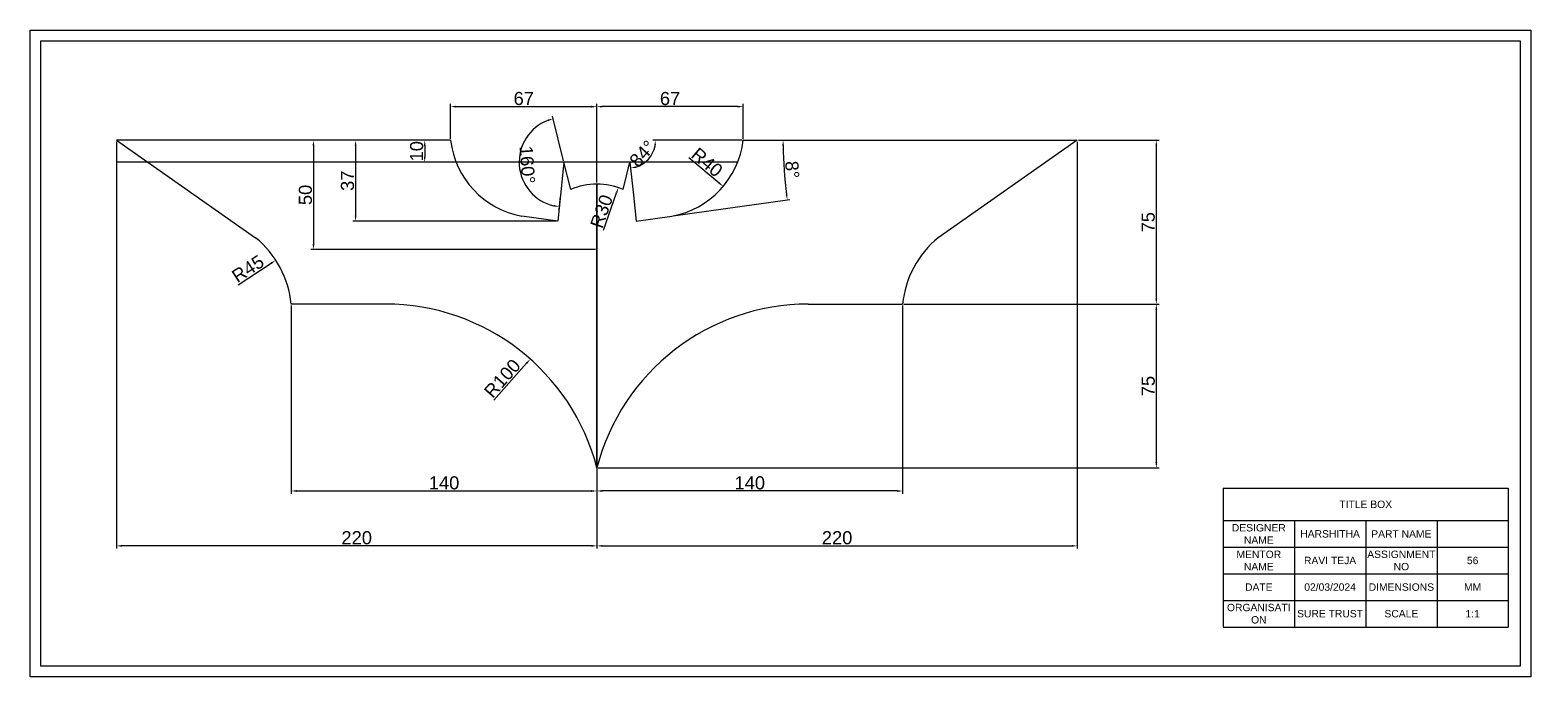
# Model space of a CAD drawing. Header units: millimetres. Extents: x 4290 to 7204, y 3759 to 4068.
# Drawn here: x 6516 to 7204, y 3772 to 4068 of the extents above; entities that cross this region are included whole.
import ezdxf

# ---------------------------------------------------------------- set-up
doc = ezdxf.new("R2010")
doc.units = ezdxf.units.MM
doc.styles.get("Standard").update_dxf_attribs({"font": 'arial.ttf'})
doc.dimstyles.new('ISO-25', dxfattribs={"dimtxt": 6, "dimasz": 2.5, "dimexe": 1.25, "dimexo": 0.625, "dimtad": 1, "dimtxsty": 'Standard', "dimcen": 2.5, "dimadec": 0, "dimazin": 0, "dimtfac": 1, "dimtmove": 0, "dimatfit": 3, "dimfxl": 1, "dimarcsym": 0})

# ---------------------------------------------------------------- blocks, each defined once
blk = doc.blocks.new('*D76')
at = {"color": 0, "lineweight": -2, "transparency": 16777216}
for p, q in [((6775.92, 3941.91), (6775.92, 3855.73)), ((6915.92, 3941.91), (6915.92, 3855.73)), ((6913.42, 3856.98), (6778.42, 3856.98))]:
    blk.add_line(p, q, dxfattribs=at)
at = {"color": 0, "transparency": 16777216}
for points in [[(6778.42, 3857.4), (6778.42, 3856.56), (6775.92, 3856.98)], [(6913.42, 3857.4), (6913.42, 3856.56), (6915.92, 3856.98)]]:
    blk.add_solid(points, dxfattribs=at)
at = {"layer": 'Defpoints', "color": 0, "transparency": 16777216}
for p in [(6775.92, 3942.53), (6915.92, 3942.53), (6775.92, 3856.98)]:
    blk.add_point(p, dxfattribs=at)
at = {"color": 0, "transparency": 16777216, "insert": (6845.92, 3860.67), "char_height": 6, "attachment_point": 5}
blk.add_mtext('140', dxfattribs=at)
blk = doc.blocks.new('*D77')
at = {"color": 0, "lineweight": -2, "transparency": 16777216}
for p, q in [((6995.92, 4016.91), (6995.92, 3830.6)), ((6775.92, 3866.91), (6775.92, 3830.6)), ((6778.42, 3831.85), (6993.42, 3831.85))]:
    blk.add_line(p, q, dxfattribs=at)
at = {"color": 0, "transparency": 16777216}
for points in [[(6778.42, 3832.26), (6778.42, 3831.43), (6775.92, 3831.85)], [(6993.42, 3832.26), (6993.42, 3831.43), (6995.92, 3831.85)]]:
    blk.add_solid(points, dxfattribs=at)
at = {"layer": 'Defpoints', "color": 0, "transparency": 16777216}
for p in [(6995.92, 4017.53), (6775.92, 3867.53), (6995.92, 3831.85)]:
    blk.add_point(p, dxfattribs=at)
at = {"color": 0, "transparency": 16777216, "insert": (6885.92, 3835.54), "char_height": 6, "attachment_point": 5}
blk.add_mtext('220', dxfattribs=at)
blk = doc.blocks.new('*D78')
at = {"color": 0, "lineweight": -2, "transparency": 16777216}
for p, q in [((6775.92, 3998.16), (6775.92, 4034.2)), ((6840.42, 4032.95), (6778.42, 4032.95)), ((6842.92, 4018.16), (6842.92, 4034.2))]:
    blk.add_line(p, q, dxfattribs=at)
at = {"color": 0, "transparency": 16777216}
for points in [[(6778.42, 4033.37), (6778.42, 4032.53), (6775.92, 4032.95)], [(6840.42, 4033.37), (6840.42, 4032.53), (6842.92, 4032.95)]]:
    blk.add_solid(points, dxfattribs=at)
at = {"layer": 'Defpoints', "color": 0, "transparency": 16777216}
for p in [(6775.92, 4032.95), (6842.92, 4017.53), (6775.92, 3997.53)]:
    blk.add_point(p, dxfattribs=at)
at = {"color": 0, "transparency": 16777216, "insert": (6809.42, 4036.64), "char_height": 6, "attachment_point": 5}
blk.add_mtext('67', dxfattribs=at)
blk = doc.blocks.new('*D79')
at = {"color": 0, "lineweight": -2, "transparency": 16777216}
blk.add_line((6818.04, 4009.67), (6831.84, 3998.01), dxfattribs=at)
at = {"color": 0, "transparency": 16777216}
blk.add_solid([(6832.11, 3998.33), (6831.57, 3997.69), (6833.75, 3996.4)], dxfattribs=at)
at = {"layer": 'Defpoints', "color": 0, "transparency": 16777216}
for p in [(6803.19, 4022.21), (6833.75, 3996.4)]:
    blk.add_point(p, dxfattribs=at)
at = {"color": 0, "transparency": 16777216, "insert": (6826.36, 4007.46), "char_height": 6, "attachment_point": 5, "rotation": 319.81667}
blk.add_mtext('R40', dxfattribs=at)
blk = doc.blocks.new('*D80')
at = {"color": 0, "lineweight": -2, "transparency": 16777216}
blk.add_line((6842.4, 4017.53), (6801.54, 4017.53), dxfattribs=at)
blk.add_arc((6789.98, 4017.53), 12.81, 287.19686, 348.80314, dxfattribs=at)
at = {"color": 0, "transparency": 16777216}
for points in [[(6802.14, 4015.09), (6802.96, 4015.01), (6802.79, 4017.53)], [(6793.85, 4004.89), (6793.69, 4005.7), (6791.32, 4004.79)]]:
    blk.add_solid(points, dxfattribs=at)
at = {"layer": 'Defpoints', "color": 0, "transparency": 16777216}
for p in [(6843.03, 4017.53), (6995.92, 4017.53), (6791.03, 4007.51), (6797.15, 4006.91), (6792.62, 3992.46)]:
    blk.add_point(p, dxfattribs=at)
at = {"color": 0, "transparency": 16777216, "insert": (6796.76, 4011.43), "char_height": 6, "attachment_point": 5, "rotation": 48}
blk.add_mtext('84°', dxfattribs=at)
blk = doc.blocks.new('*D81')
at = {"color": 0, "lineweight": -2, "transparency": 16777216}
blk.add_line((6810.9, 3982.93), (6864.34, 3990.44), dxfattribs=at)
blk.add_arc((7057.14, 4017.53), 195.95, 180.73101, 187.26899, dxfattribs=at)
at = {"color": 0, "transparency": 16777216}
for points in [[(6860.79, 4015.03), (6861.62, 4015.04), (6861.19, 4017.53)], [(6863.18, 3992.8), (6862.35, 3992.69), (6863.1, 3990.26)]]:
    blk.add_solid(points, dxfattribs=at)
at = {"layer": 'Defpoints', "color": 0, "transparency": 16777216}
for p in [(6843.03, 4017.53), (6995.92, 4017.53), (6861.4, 4008.42), (6793.87, 3980.53), (6810.28, 3982.84)]:
    blk.add_point(p, dxfattribs=at)
at = {"color": 0, "transparency": 16777216, "insert": (6865.35, 4004.12), "char_height": 6, "attachment_point": 5, "rotation": 274}
blk.add_mtext('8°', dxfattribs=at)
blk = doc.blocks.new('*D82')
at = {"color": 0, "lineweight": -2, "transparency": 16777216}
for p, q in [((6635.92, 3941.91), (6635.92, 3855.73)), ((6775.92, 3941.91), (6775.92, 3855.73)), ((6638.42, 3856.98), (6773.42, 3856.98))]:
    blk.add_line(p, q, dxfattribs=at)
at = {"color": 0, "transparency": 16777216}
for points in [[(6638.42, 3857.4), (6638.42, 3856.56), (6635.92, 3856.98)], [(6773.42, 3857.4), (6773.42, 3856.56), (6775.92, 3856.98)]]:
    blk.add_solid(points, dxfattribs=at)
at = {"layer": 'Defpoints', "color": 0, "transparency": 16777216}
for p in [(6635.92, 3942.53), (6775.92, 3942.53), (6775.92, 3856.98)]:
    blk.add_point(p, dxfattribs=at)
at = {"color": 0, "transparency": 16777216, "insert": (6705.92, 3860.67), "char_height": 6, "attachment_point": 5}
blk.add_mtext('140', dxfattribs=at)
blk = doc.blocks.new('*D83')
at = {"color": 0, "lineweight": -2, "transparency": 16777216}
for p, q in [((6555.92, 4016.91), (6555.92, 3830.6)), ((6775.92, 3866.91), (6775.92, 3830.6)), ((6773.42, 3831.85), (6558.42, 3831.85))]:
    blk.add_line(p, q, dxfattribs=at)
at = {"color": 0, "transparency": 16777216}
for points in [[(6558.42, 3832.26), (6558.42, 3831.43), (6555.92, 3831.85)], [(6773.42, 3832.26), (6773.42, 3831.43), (6775.92, 3831.85)]]:
    blk.add_solid(points, dxfattribs=at)
at = {"layer": 'Defpoints', "color": 0, "transparency": 16777216}
for p in [(6555.92, 4017.53), (6775.92, 3867.53), (6555.92, 3831.85)]:
    blk.add_point(p, dxfattribs=at)
at = {"color": 0, "transparency": 16777216, "insert": (6665.92, 3835.54), "char_height": 6, "attachment_point": 5}
blk.add_mtext('220', dxfattribs=at)
blk = doc.blocks.new('*D84')
at = {"color": 0, "lineweight": -2, "transparency": 16777216}
blk.add_line((6728.68, 3898.5), (6743.75, 3915.51), dxfattribs=at)
at = {"color": 0, "transparency": 16777216}
blk.add_solid([(6743.44, 3915.79), (6744.06, 3915.23), (6745.41, 3917.38)], dxfattribs=at)
at = {"layer": 'Defpoints', "color": 0, "transparency": 16777216}
for p in [(6745.41, 3917.38), (6679.09, 3842.53)]:
    blk.add_point(p, dxfattribs=at)
at = {"color": 0, "transparency": 16777216, "insert": (6732.62, 3908.51), "char_height": 6, "attachment_point": 5, "rotation": 48.45805}
blk.add_mtext('R100', dxfattribs=at)
blk = doc.blocks.new('*D85')
at = {"color": 0, "lineweight": -2, "transparency": 16777216}
blk.add_line((6611.56, 3951.38), (6626.76, 3961.26), dxfattribs=at)
at = {"color": 0, "transparency": 16777216}
blk.add_solid([(6626.54, 3961.61), (6626.99, 3960.91), (6628.86, 3962.62)], dxfattribs=at)
at = {"layer": 'Defpoints', "color": 0, "transparency": 16777216}
for p in [(6628.86, 3962.62), (6591.14, 3938.09)]:
    blk.add_point(p, dxfattribs=at)
at = {"color": 0, "transparency": 16777216, "insert": (6616.11, 3958.72), "char_height": 6, "attachment_point": 5, "rotation": 33.03589}
blk.add_mtext('R45', dxfattribs=at)
blk = doc.blocks.new('*D86')
at = {"color": 0, "lineweight": -2, "transparency": 16777216}
for p, q in [((6708.92, 4018.16), (6708.92, 4034.2)), ((6711.42, 4032.95), (6773.42, 4032.95)), ((6775.92, 3998.16), (6775.92, 4034.2))]:
    blk.add_line(p, q, dxfattribs=at)
at = {"color": 0, "transparency": 16777216}
for points in [[(6711.42, 4033.37), (6711.42, 4032.53), (6708.92, 4032.95)], [(6773.42, 4033.37), (6773.42, 4032.53), (6775.92, 4032.95)]]:
    blk.add_solid(points, dxfattribs=at)
at = {"layer": 'Defpoints', "color": 0, "transparency": 16777216}
for p in [(6775.92, 4032.95), (6708.92, 4017.53), (6775.92, 3997.53)]:
    blk.add_point(p, dxfattribs=at)
at = {"color": 0, "transparency": 16777216, "insert": (6742.42, 4036.64), "char_height": 6, "attachment_point": 5}
blk.add_mtext('67', dxfattribs=at)
blk = doc.blocks.new('*D87')
at = {"color": 0, "lineweight": -2, "transparency": 16777216}
for p, q in [((6760.65, 4008.14), (6755.54, 4028.63)), ((6759.15, 3991.83), (6758.53, 3985.91))]:
    blk.add_line(p, q, dxfattribs=at)
blk.add_arc((6760.8, 4007.53), 20.49, 110.99557, 257.00443, dxfattribs=at)
at = {"color": 0, "transparency": 16777216}
for points in [[(6753.33, 4027.06), (6753.58, 4026.26), (6755.84, 4027.41)], [(6756.26, 3987.98), (6756.12, 3987.16), (6758.66, 3987.16)]]:
    blk.add_solid(points, dxfattribs=at)
at = {"layer": 'Defpoints', "color": 0, "transparency": 16777216}
for p in [(6741.89, 4015.43), (6760.8, 4007.53), (6760.8, 4007.53), (6763.92, 3995.03), (6759.22, 3992.46)]:
    blk.add_point(p, dxfattribs=at)
at = {"color": 0, "transparency": 16777216, "insert": (6744.04, 4006.36), "char_height": 6, "attachment_point": 5, "rotation": 274}
blk.add_mtext('160°', dxfattribs=at)
blk = doc.blocks.new('*D88')
at = {"color": 0, "lineweight": -2, "transparency": 16777216}
for p, q in [((6708.18, 4017.53), (6664.16, 4017.53)), ((6665.41, 4015.03), (6665.41, 3983.03)), ((6757.34, 3980.53), (6664.16, 3980.53))]:
    blk.add_line(p, q, dxfattribs=at)
at = {"color": 0, "transparency": 16777216}
for points in [[(6665, 4015.03), (6665.83, 4015.03), (6665.41, 4017.53)], [(6665, 3983.03), (6665.83, 3983.03), (6665.41, 3980.53)]]:
    blk.add_solid(points, dxfattribs=at)
at = {"layer": 'Defpoints', "color": 0, "transparency": 16777216}
for p in [(6708.8, 4017.53), (6665.41, 3980.53), (6757.96, 3980.53)]:
    blk.add_point(p, dxfattribs=at)
at = {"color": 0, "transparency": 16777216, "insert": (6661.72, 3999.03), "char_height": 6, "attachment_point": 5, "rotation": 90}
blk.add_mtext('37', dxfattribs=at)
blk = doc.blocks.new('*D89')
at = {"color": 0, "lineweight": -2, "transparency": 16777216}
for p, q in [((6708.18, 4017.53), (6644.86, 4017.53)), ((6646.11, 4015.03), (6646.11, 3970.03)), ((6775.29, 3967.53), (6644.86, 3967.53))]:
    blk.add_line(p, q, dxfattribs=at)
at = {"color": 0, "transparency": 16777216}
for points in [[(6645.7, 4015.03), (6646.53, 4015.03), (6646.11, 4017.53)], [(6645.7, 3970.03), (6646.53, 3970.03), (6646.11, 3967.53)]]:
    blk.add_solid(points, dxfattribs=at)
at = {"layer": 'Defpoints', "color": 0, "transparency": 16777216}
for p in [(6708.8, 4017.53), (6646.11, 3967.53), (6775.92, 3967.53)]:
    blk.add_point(p, dxfattribs=at)
at = {"color": 0, "transparency": 16777216, "insert": (6642.43, 3992.53), "char_height": 6, "attachment_point": 5, "rotation": 90}
blk.add_mtext('50', dxfattribs=at)
blk = doc.blocks.new('*D90')
at = {"color": 0, "lineweight": -2, "transparency": 16777216}
for p, q in [((6996.54, 4017.53), (7033.36, 4017.53)), ((7032.11, 4015.03), (7032.11, 3945.03)), ((6916.54, 3942.53), (7033.36, 3942.53))]:
    blk.add_line(p, q, dxfattribs=at)
at = {"color": 0, "transparency": 16777216}
for points in [[(7031.69, 4015.03), (7032.52, 4015.03), (7032.11, 4017.53)], [(7031.69, 3945.03), (7032.52, 3945.03), (7032.11, 3942.53)]]:
    blk.add_solid(points, dxfattribs=at)
at = {"layer": 'Defpoints', "color": 0, "transparency": 16777216}
for p in [(6995.92, 4017.53), (6915.92, 3942.53), (7032.11, 3942.53)]:
    blk.add_point(p, dxfattribs=at)
at = {"color": 0, "transparency": 16777216, "insert": (7028.43, 3980.03), "char_height": 6, "attachment_point": 5, "rotation": 90}
blk.add_mtext('75', dxfattribs=at)
blk = doc.blocks.new('*D91')
at = {"color": 0, "lineweight": -2, "transparency": 16777216}
for p, q in [((6916.54, 3942.53), (7033.36, 3942.53)), ((7032.11, 3940.03), (7032.11, 3870.03)), ((6776.54, 3867.53), (7033.36, 3867.53))]:
    blk.add_line(p, q, dxfattribs=at)
at = {"color": 0, "transparency": 16777216}
for points in [[(7031.69, 3940.03), (7032.52, 3940.03), (7032.11, 3942.53)], [(7031.69, 3870.03), (7032.52, 3870.03), (7032.11, 3867.53)]]:
    blk.add_solid(points, dxfattribs=at)
at = {"layer": 'Defpoints', "color": 0, "transparency": 16777216}
for p in [(6915.92, 3942.53), (6775.92, 3867.53), (7032.11, 3867.53)]:
    blk.add_point(p, dxfattribs=at)
at = {"color": 0, "transparency": 16777216, "insert": (7028.43, 3905.03), "char_height": 6, "attachment_point": 5, "rotation": 90}
blk.add_mtext('75', dxfattribs=at)
blk = doc.blocks.new('*D92')
at = {"color": 0, "lineweight": -2, "transparency": 16777216}
for p, q in [((6708.18, 4017.53), (6695.81, 4017.53)), ((6697.06, 4015.03), (6697.06, 4010.03)), ((6760.18, 4007.53), (6695.81, 4007.53))]:
    blk.add_line(p, q, dxfattribs=at)
at = {"color": 0, "transparency": 16777216}
for points in [[(6696.64, 4015.03), (6697.48, 4015.03), (6697.06, 4017.53)], [(6696.64, 4010.03), (6697.48, 4010.03), (6697.06, 4007.53)]]:
    blk.add_solid(points, dxfattribs=at)
at = {"layer": 'Defpoints', "color": 0, "transparency": 16777216}
for p in [(6708.8, 4017.53), (6697.06, 4007.53), (6760.8, 4007.53)]:
    blk.add_point(p, dxfattribs=at)
at = {"color": 0, "transparency": 16777216, "insert": (6693.37, 4012.53), "char_height": 6, "attachment_point": 5, "rotation": 90}
blk.add_mtext('10', dxfattribs=at)
blk = doc.blocks.new('*D93')
at = {"color": 0, "lineweight": -2, "transparency": 16777216}
blk.add_line((6779, 3976.45), (6784.91, 3993.52), dxfattribs=at)
at = {"color": 0, "transparency": 16777216}
blk.add_solid([(6784.51, 3993.66), (6785.3, 3993.39), (6785.73, 3995.89)], dxfattribs=at)
at = {"layer": 'Defpoints', "color": 0, "transparency": 16777216}
for p in [(6785.73, 3995.89), (6775.92, 3967.53)]:
    blk.add_point(p, dxfattribs=at)
at = {"color": 0, "transparency": 16777216, "insert": (6778.06, 3985.01), "char_height": 6, "attachment_point": 5, "rotation": 70.91505}
blk.add_mtext('R30', dxfattribs=at)
blk = doc.blocks.new('*T100')
at = {"color": 0, "linetype": 'ByBlock', "lineweight": -2, "transparency": 16777216}
for p, q in [((0, 0), (130.58, 0)), ((0, 0), (0, -63.61)), ((130.58, 0), (130.58, -63.61)), ((0, -14.89), (130.58, -14.89)), ((32.64, -14.89), (32.64, -63.61)), ((65.29, -14.89), (65.29, -63.61)), ((97.93, -14.89), (97.93, -63.61)), ((0, -27.07), (130.58, -27.07)), ((0, -39.25), (130.58, -39.25)), ((0, -51.43), (130.58, -51.43)), ((0, -63.61), (130.58, -63.61))]:
    blk.add_line(p, q, dxfattribs=at)

msp = doc.modelspace()

# ---------------------------------------------------------------- linework, layer by layer
for p, q in [((6708.803, 4017.534), (6555.916, 4017.534)), ((6555.916, 4017.534), (6619.632, 3972.92)), ((6843.029, 4017.534), (6995.916, 4017.534)), ((6995.916, 4017.534), (6932.2, 3972.92)), ((6840.402, 4007.534), (6555.916, 4007.534)), ((6760.801, 4007.534), (6759.216, 3992.456)), ((6763.918, 3995.029), (6760.801, 4007.534)), ((6787.914, 3995.029), (6791.032, 4007.534)), ((6791.032, 4007.534), (6792.616, 3992.456)), ((6775.916, 3867.534), (6775.916, 3997.534)), ((6775.916, 3997.534), (6775.916, 3867.534)), ((6775.916, 3867.534), (6775.916, 3997.534)), ((6775.916, 3997.534), (6775.916, 3867.534)), ((6759.216, 3992.456), (6757.963, 3980.534)), ((6792.616, 3992.456), (6793.87, 3980.534)), ((6757.963, 3980.534), (6741.553, 3982.84)), ((6793.87, 3980.534), (6810.279, 3982.84)), ((6679.092, 3942.534), (6635.916, 3942.534)), ((6872.741, 3942.534), (6915.916, 3942.534))]:
    msp.add_line(p, q)
for points in [[(6516.308, 4068.034), (7203.687, 4068.034), (7203.687, 3771.826), (6516.308, 3771.826)], [(6521.308, 4063.034), (7198.687, 4063.034), (7198.687, 3776.826), (6521.308, 3776.826)]]:
    msp.add_lwpolyline(points, close=True)
for points in [[(6708.803, 4017.534), (6708.916, 4017.534)], [(6843.029, 4017.534), (6842.916, 4017.534)]]:
    msp.add_lwpolyline(points)
for centre, radius, start, end in [((6748.642, 4022.207), 40, 186.708899, 259.791157), ((6803.19, 4022.207), 40, 280.208843, 353.291101), ((6775.916, 3967.534), 30, 66.421822, 113.578178), ((6591.136, 3938.092), 45, 5.665109, 50.710285), ((6960.696, 3938.092), 45, 129.289715, 174.334891), ((6679.092, 3842.534), 100, 14.477512, 90), ((6872.741, 3842.534), 100, 90, 165.522488)]:
    msp.add_arc(centre, radius, start, end)

# ---------------------------------------------------------------- block references
msp.add_blockref('*T100', (7062.718, 3858.305))

# ---------------------------------------------------------------- texts
at = {"attachment_point": 5}
for s, width, insert, char_height in [('TITLE BOX', 130.57666, (7128.006, 3850.861), 3.3833), ('DESIGNER NAME', 32.64417, (7079.04, 3837.328), 3.38335), ('HARSHITHA', 32.64417, (7111.684, 3837.328), 3.3833), ('PART NAME', 32.64417, (7144.328, 3837.328), 3.3833), ('MENTOR NAME', 32.64417, (7079.04, 3825.148), 3.38335), ('ASSIGNMENT NO', 32.64417, (7144.328, 3825.148), 3.38335), ('RAVI TEJA', 32.64417, (7111.684, 3825.148), 3.3833), ('56', 32.64417, (7176.972, 3825.148), 3.3833), ('DATE', 32.64417, (7079.04, 3812.968), 3.3833), ('02/03/2024', 32.64417, (7111.684, 3812.968), 3.3833), ('DIMENSIONS', 32.64417, (7144.328, 3812.968), 3.3833), ('MM', 32.64417, (7176.972, 3812.968), 3.3833), ('ORGANISATI\\PON', 32.64417, (7079.04, 3800.788), 3.3833), ('SURE TRUST', 32.64417, (7111.684, 3800.788), 3.3833), ('SCALE', 32.64417, (7144.328, 3800.788), 3.3833), ('1:1', 32.64417, (7176.972, 3800.788), 3.3833)]:
    msp.add_mtext_dynamic_manual_height_columns(s, width=width, gutter_width=16.917, heights=[0], dxfattribs=dict(at, insert=insert, char_height=char_height))

# ---------------------------------------------------------------- dimensions: what is measured, and where the dimension line sits
for base, p1, p2, angle, picture, middle in [((6775.916, 4032.95), (6708.916, 4017.534), (6775.916, 3997.534), 180, '*D86', (6742.416, 4036.639)), ((6555.916, 3831.848), (6775.916, 3867.534), (6555.916, 4017.534), 180, '*D83', (6665.916, 3835.536)), ((6646.114, 3967.534), (6708.803, 4017.534), (6775.916, 3967.534), 90, '*D89', (6642.426, 3992.534)), ((6665.414, 3980.534), (6708.803, 4017.534), (6757.963, 3980.534), 90, '*D88', (6661.723, 3999.034)), ((6697.061, 4007.534), (6708.803, 4017.534), (6760.801, 4007.534), 90, '*D92', (6693.373, 4012.534)), ((7032.107, 3942.534), (6995.916, 4017.534), (6915.916, 3942.534), 90, '*D90', (7028.431, 3980.034)), ((6775.916, 3856.979), (6635.916, 3942.534), (6775.916, 3942.534), 180, '*D82', (6705.916, 3860.667)), ((7032.107, 3867.534), (6915.916, 3942.534), (6775.916, 3867.534), 90, '*D91', (7028.431, 3905.034))]:
    dim = msp.add_linear_dim(base=base, p1=p1, p2=p2, angle=angle, dimstyle='ISO-25')
    dim.commit()
    dim.dimension.update_dxf_attribs({"geometry": picture, "text_midpoint": middle})
for base, p1, p2, picture, middle in [((6775.916, 4032.95), (6842.916, 4017.534), (6775.916, 3997.534), '*D78', (6809.416, 4036.639)), ((6995.916, 3831.848), (6775.916, 3867.534), (6995.916, 4017.534), '*D77', (6885.916, 3835.536)), ((6775.916, 3856.979), (6915.916, 3942.534), (6775.916, 3942.534), '*D76', (6845.916, 3860.667))]:
    dim = msp.add_linear_dim(base=base, p1=p1, p2=p2, dimstyle='ISO-25')
    dim.commit()
    dim.dimension.update_dxf_attribs({"geometry": picture, "text_midpoint": middle})
for base, line1, line2, picture, middle in [((6741.895, 4015.43), ((6763.918, 3995.029), (6760.801, 4007.534)), ((6760.801, 4007.534), (6759.216, 3992.456)), '*D87', (6744.041, 4006.362)), ((6797.146, 4006.911), ((6791.034, 4007.514), (6792.616, 3992.456)), ((6843.029, 4017.534), (6995.916, 4017.534)), '*D80', (6796.762, 4011.428)), ((6861.403, 4008.417), ((6843.029, 4017.534), (6995.916, 4017.534)), ((6793.87, 3980.534), (6810.279, 3982.84)), '*D81', (6865.347, 4004.123))]:
    dim = msp.add_angular_dim_2l(base=base, line1=line1, line2=line2, dimstyle='ISO-25')
    dim.commit()
    dim.dimension.update_dxf_attribs({"geometry": picture, "text_midpoint": middle})
for center, mpoint, picture, middle in [((6803.19, 4022.207), (6833.749, 3996.398), '*D79', (6823.983, 4004.646)), ((6775.916, 3967.534), (6785.725, 3995.885), '*D93', (6781.545, 3983.804)), ((6591.136, 3938.092), (6628.861, 3962.624), '*D85', (6618.117, 3955.637)), ((6679.092, 3842.534), (6745.408, 3917.381), '*D84', (6735.385, 3906.069))]:
    dim = msp.add_radius_dim(center=center, mpoint=mpoint, dimstyle='ISO-25')
    dim.commit()
    dim.dimension.update_dxf_attribs({"geometry": picture, "text_midpoint": middle, "dimtype": 164})

doc.saveas('drawing.dxf')
